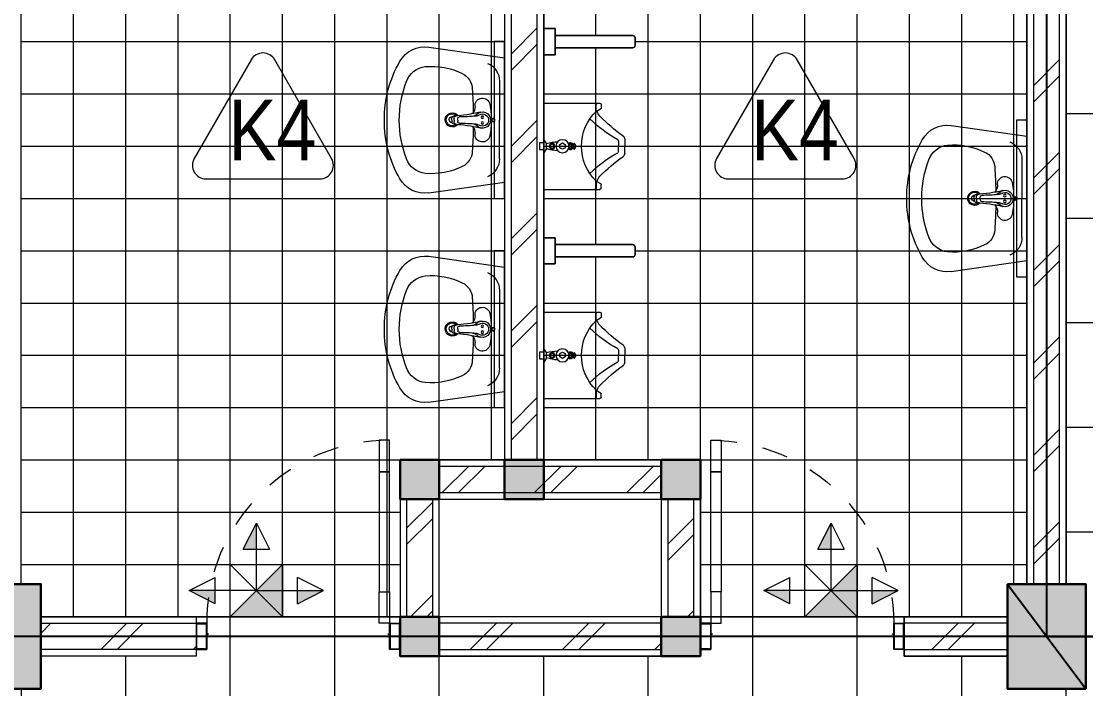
# Model space of a CAD drawing. Header units: millimetres. Extents: x -11 to 1625, y -267 to 180.
# Drawn here: x 1014.549 to 1018.624, y 106.114 to 108.666 of the extents above; entities that cross this region are included whole.
import ezdxf

# ---------------------------------------------------------------- set-up
doc = ezdxf.new("R2010")
doc.units = ezdxf.units.MM
doc.linetypes.add('HIDDEN', pattern=[0.375, 0.25, -0.125])
for name, color, linetype, lineweight in [('ars', 11, 'Continuous', 5), ('dinding', 5, 'Continuous', 15), ('keramik', 73, 'Continuous', 5), ('KOLOM', 1, 'Continuous', 30), ('kus', 63, 'Continuous', 15), ('lan', 7, 'Continuous', 15), ('SANITAIR', 4, 'Continuous', 5), ('sol kol', 8, 'Continuous', 0), ('START POINT', 8, 'Continuous', 9), ('TEXT KETERANGAN', 7, 'Continuous', 9)]:
    doc.layers.add(name, color=color, linetype=linetype, lineweight=lineweight)
doc.styles.add('ISO', font='arial.ttf', dxfattribs={"width": 0.85})
pattern_1 = [(45, (2, 2.75), (-0.1767767, 0.1767767), []), (45, (2.0625, 2.75), (-0.1767767, 0.1767767), [])]

# ---------------------------------------------------------------- blocks, each defined once
blk = doc.blocks.new('KP')
at = {"layer": 'KOLOM'}
blk.add_lwpolyline([(0.075, -0.075), (-0.075, -0.075), (-0.075, 0.075), (0.075, 0.075), (0.075, -0.075)], dxfattribs=at)
blk = doc.blocks.new('washtafel L237 a')
for p, q in [((-0.2789, -0.2895), (-0.2378, 0)), ((-0.2378, 0), (0, 0)), ((0.2378, 0), (0, 0)), ((0.2789, -0.2895), (0.2378, 0)), ((-0.1485, -0.0191), (0, -0.0191)), ((0.1485, -0.0191), (0, -0.0191)), ((0, -0.1934), (-0.0071, -0.1934)), ((0, -0.2017), (-0.0067, -0.2017)), ((0, -0.1788), (-0.0059, -0.1788)), ((0, -0.1788), (0.0059, -0.1788)), ((0, -0.1934), (0.0071, -0.1934)), ((0, -0.2017), (0.0067, -0.2017))]:
    blk.add_line(p, q)
for centre, radius in [((0, -0.0432), 0.00695), ((0, -0.0432), 0.00529), ((-0.0111, -0.0848), 0.00488), ((0.0111, -0.0848), 0.00488)]:
    blk.add_circle(centre, radius)
for centre, radius, start, end in [((-0.1484, -0.0933), 0.0742, 90.0661, 157.5039), ((0.1484, -0.0933), 0.0742, 22.4961, 89.9339), ((-0.0554, -0.0846), 0.0285, 98.132, 275.8135), ((-0.0017, -0.3364), 0.2858, 89.6669, 101.6651), ((-0.0002, -0.0844), 0.0312, 89.6915, 225.3566), ((-0.0002, -0.0842), 0.0231, 89.5833, 212.8124), ((0.0017, -0.3364), 0.2858, 78.3349, 90.3331), ((0.0002, -0.0844), 0.0312, 314.6434, 90.3085), ((0.0002, -0.0842), 0.0231, 327.1876, 90.4167), ((0.0554, -0.0846), 0.0285, 264.1865, 81.868), ((0.0121, -2.1032), 1.9842, 91.1939, 93.8059), ((-0.0493, -0.1465), 0.0337, 40.1188, 95.4553), ((-0.528, -0.216), 0.5128, 2.5647, 13.8912), ((-0.0403, -0.1261), 0.0267, 4.6349, 46.9394), ((-0.0448, -0.113), 0.03, 5.694, 32.8124), ((-0.6232, -0.1707), 0.6112, 359.8012, 5.694), ((0.6232, -0.1707), 0.6112, 174.306, 180.1988), ((0.0403, -0.1261), 0.0267, 133.0606, 175.3651), ((0.0448, -0.113), 0.03, 147.1876, 174.306), ((0.528, -0.216), 0.5128, 166.1088, 177.4353), ((0.0493, -0.1465), 0.0337, 84.5447, 139.8812), ((-0.0121, -2.1032), 1.9842, 86.1941, 88.8061), ((0.0679, -0.2815), 0.2732, 154.0541, 184.6243), ((-0.1166, -0.1911), 0.0678, 92.544, 154.459), ((0.1166, -0.1911), 0.0678, 25.541, 87.456), ((-0.0679, -0.2815), 0.2732, 355.3757, 25.9459), ((0.0008, -0.1999), 0.0272, 129.5111, 54.4666), ((0.0009, -0.2), 0.0234, 136.8784, 48.8129), ((-0.0071, -0.1844), 0.009, 183.4751, 270), ((-0.0067, -0.1927), 0.009, 182.5647, 270), ((-0.0059, -0.1728), 0.006, 179.8012, 270), ((0.001, -0.1997), 0.0119, 184.4951, 2.4242), ((0.0059, -0.1728), 0.006, 270, 0.1988), ((0.0067, -0.1927), 0.009, 270, 357.4353), ((0.0071, -0.1844), 0.009, 270, 356.5249), ((-0.17, -0.3052), 0.11, 171.786, 240.1395), ((-0.119, -0.2944), 0.0858, 186.0548, 250.1625), ((0.119, -0.2944), 0.0858, 289.8375, 353.9452), ((0.17, -0.3052), 0.11, 299.8605, 8.214), ((-0.0032, -0.0174), 0.4426, 239.9631, 270.4171), ((-0.001, 0.0027), 0.4056, 248.7209, 270.1375), ((0.001, 0.0027), 0.4056, 269.8625, 291.2791), ((0.0032, -0.0174), 0.4426, 269.5829, 300.0369)]:
    blk.add_arc(centre, radius, start, end)
blk = doc.blocks.new('P 70')
at = {"linetype": 'HIDDEN', "ltscale": 0.3}
blk.add_lwpolyline([(-0.74, 0.1, -0.414214), (-0.04, 0.8, -1.303225)], format="xyb", dxfattribs=at)
for points in [[(-0.04, 0.8), (-0.08, 0.8), (-0.08, 0.68), (-0.04, 0.68)], [(-0.04, 0.68), (-0.08, 0.68), (-0.08, 0.22), (-0.04, 0.22)], [(-0.04, 0.1), (-0.08, 0.1), (-0.08, 0.22), (-0.04, 0.22)], [(-0.7351, 0.06), (-0.74, 0.06), (-0.74, 0.0615), (-0.74, 0.1), (-0.78, 0.1), (-0.78, 0), (-0.74, 0), (-0.74, 0.0565), (-0.7351, 0.0583)], [(-0.742, 0.002), (-0.778, 0.002), (-0.778, 0.098), (-0.742, 0.098)], [(-0.0449, 0.06), (-0.04, 0.06), (-0.04, 0.0615), (-0.04, 0.1), (0, 0.1), (0, 0), (-0.04, 0), (-0.04, 0.0565), (-0.0449, 0.0583)], [(-0.038, 0.002), (-0.002, 0.002), (-0.002, 0.098), (-0.038, 0.098)]]:
    blk.add_lwpolyline(points, close=True)
blk = doc.blocks.new('URINOIR ATAS')
for p, q in [((-0.027, 0.31), (0, 0.31)), ((-0.0198, 0.2864), (0, 0.2864)), ((0.027, 0.31), (0, 0.31)), ((0.0198, 0.2864), (0, 0.2864)), ((-0.165, 0), (-0.165, 0.2151)), ((-0.16, 0.2201), (-0.1473, 0.2201)), ((-0.1332, 0.2011), (-0.143, 0.2176)), ((0.1332, 0.2011), (0.143, 0.2176)), ((0.16, 0.2201), (0.1473, 0.2201)), ((0.165, 0), (0.165, 0.2151)), ((-0.1332, 0.2011), (-0.16, 0.2011)), ((0.1332, 0.2011), (0.16, 0.2011)), ((-0.0122, 0.1168), (0.0115, 0.1168)), ((-0.0113, 0.0974), (0.011, 0.0974)), ((-0.0112, 0.1072), (0.0111, 0.1072)), ((-0.0087, 0.112), (-0.0087, 0.1072)), ((-0.0075, 0.1132), (0.0078, 0.1132)), ((-0.0028, 0.1168), (-0.0028, 0.1132)), ((0.0026, 0.1168), (0.0026, 0.1132)), ((0.009, 0.112), (0.009, 0.1072)), ((-0.165, 0), (0, 0)), ((-0.009, 0.0103), (-0.0257, 0)), ((-0.0127, -0.0167), (-0.0127, 0)), ((-0.009, 0.0103), (0.0108, 0.0103)), ((0.165, 0), (0, 0)), ((0.0108, 0.0103), (0.0265, 0)), ((0.0127, 0), (0.0127, -0.0167)), ((0.0127, -0.0167), (-0.0127, -0.0167))]:
    blk.add_line(p, q)
for points in [[(-0.0111, 0.1072, 0.164804), (-0.0121, 0.1069, 0.105758), (-0.013, 0.1058, 0.068984), (-0.0136, 0.1043, 0.055178), (-0.0139, 0.1024, 0.055178), (-0.0137, 0.1004, 0.068984), (-0.0131, 0.0989, 0.105758), (-0.0122, 0.0977, 0.164804), (-0.0113, 0.0974, 0.164804), (-0.0103, 0.0977, 0.105758), (-0.0093, 0.0988, 0.068984), (-0.0088, 0.1003, 0.055178), (-0.0085, 0.1023, 0.055178), (-0.0087, 0.1043, 0.068984), (-0.0093, 0.1058, 0.105758), (-0.0102, 0.1069, 0.164804)], [(0, 0.0974, 0.070821), (0.0028, 0.0978, 0.082428), (0.005, 0.0988, 0.106823), (0.0065, 0.1005, 0.13413), (0.007, 0.1023, 0.13413), (0.0065, 0.1041, 0.106823), (0.005, 0.1058, 0.082428), (0.0028, 0.1069, 0.070821), (0, 0.1072, 0.070821), (-0.0028, 0.1069, 0.082428), (-0.005, 0.1058, 0.106823), (-0.0065, 0.1041, 0.13413), (-0.007, 0.1023, 0.13413), (-0.0065, 0.1005, 0.106823), (-0.005, 0.0988, 0.082428), (-0.0028, 0.0978, 0.070821)], [(0.0111, 0.1072, 0.164804), (0.0102, 0.1069, 0.105758), (0.0092, 0.1058, 0.068984), (0.0086, 0.1043, 0.055178), (0.0084, 0.1024, 0.055178), (0.0086, 0.1004, 0.068984), (0.0091, 0.0989, 0.105758), (0.0101, 0.0977, 0.164804), (0.011, 0.0974, 0.164804), (0.0119, 0.0977, 0.105758), (0.0129, 0.0988, 0.068984), (0.0135, 0.1003, 0.055178), (0.0137, 0.1023, 0.055178), (0.0135, 0.1043, 0.068984), (0.013, 0.1058, 0.105758), (0.012, 0.1069, 0.164804)]]:
    blk.add_lwpolyline(points, format="xyb", close=True)
blk.add_lwpolyline([(0.0065, 0.0614), (0.0126, 0.0719), (0.0065, 0.0824), (-0.0056, 0.0824), (-0.0117, 0.0719), (-0.0056, 0.0614)], close=True)
for centre, radius in [((0, 0.072), 0.025), ((0.0002, 0.032), 0.0106), ((0, 0.0319), 0.00723)]:
    blk.add_circle(centre, radius)
for centre, radius, start, end in [((-0.6138, 0.7181), 0.7085, 314.7654, 324.2179), ((-0.027, 0.2952), 0.0148, 90, 144.2179), ((-0.0198, 0.2805), 0.00593, 90, 150.7336), ((0.0198, 0.2805), 0.00593, 29.2664, 90), ((0.027, 0.2952), 0.0148, 35.7821, 90), ((0.6138, 0.7181), 0.7085, 215.7821, 225.2346), ((-0.4765, 0.5364), 0.5177, 315.9836, 330.7336), ((0.4765, 0.5364), 0.5177, 209.2664, 224.0164), ((-0.16, 0.2151), 0.005, 90, 180), ((-0.1473, 0.2151), 0.005, 30.5859, 90), ((-0.1513, 0.2563), 0.055, 287.3602, 311.4179), ((0.1513, 0.2563), 0.055, 228.5821, 252.6398), ((0.1473, 0.2151), 0.005, 90, 149.4141), ((0.16, 0.2151), 0.005, 0, 90), ((-0.16, 0.1961), 0.005, 90, 180), ((0.0012, 0.3316), 0.1873, 224.1477, 269.6422), ((-0.0012, 0.3316), 0.1873, 270.3578, 315.8523), ((0.16, 0.1961), 0.005, 0, 90), ((-0.0004, 0.1057), 0.0162, 43.0169, 136.9831), ((-0.0075, 0.112), 0.00119, 90, 180), ((0.0078, 0.112), 0.00119, 0, 90), ((0.1202, 0.0571), 0.1375, 181.3482, 199.9236), ((-0.1902, 0.0624), 0.2077, 345.4703, 357.6692)]:
    blk.add_arc(centre, radius, start, end)
blk = doc.blocks.new('K1')
at = {"layer": 'KOLOM'}
blk.add_lwpolyline([(0.2, 0.15), (-0.2, 0.15), (-0.2, -0.15), (0.2, -0.15), (0.2, 0.15)], dxfattribs=at)
blk = doc.blocks.new('D4')
at = {"layer": 'ars'}
h = blk.add_hatch(dxfattribs=at)
h.set_pattern_fill('TEMBOK', color=256, scale=0.25)
h.set_pattern_definition(pattern_1)
h.paths.add_polyline_path([(3.95, 13.875), (3.95, 10.125), (4.05, 10.125), (4.05, 13.875)])
h = blk.add_hatch(dxfattribs=at)
h.set_pattern_fill('TEMBOK', color=256, scale=0.25)
h.set_pattern_definition(pattern_1)
h.paths.add_polyline_path([(6.05, 9.65), (6.05, 13.75), (5.95, 13.75), (5.95, 9.65)])
h = blk.add_hatch(dxfattribs=at)
h.set_pattern_fill('TEMBOK', color=256, scale=0.25)
h.set_pattern_definition(pattern_1)
h.paths.add_polyline_path([(4.525, 10.1), (3.675, 10.1), (3.675, 10), (4.525, 10)])
h = blk.add_hatch(dxfattribs=at)
h.set_pattern_fill('TEMBOK', color=256, scale=0.25)
h.set_pattern_definition(pattern_1)
h.paths.add_polyline_path([(3.55, 9.975), (3.55, 9.525), (3.65, 9.525), (3.65, 9.975)])
h = blk.add_hatch(dxfattribs=at)
h.set_pattern_fill('TEMBOK', color=256, scale=0.25)
h.set_pattern_definition(pattern_1)
h.paths.add_polyline_path([(4.55, 9.975), (4.55, 9.525), (4.65, 9.525), (4.65, 9.975)])
h = blk.add_hatch(dxfattribs=at)
h.set_pattern_fill('TEMBOK', color=256, scale=0.25)
h.set_pattern_definition(pattern_1)
h.paths.add_polyline_path([(2.15, 9.5), (2.745, 9.5), (2.745, 9.4), (2.15, 9.4)])
h = blk.add_hatch(dxfattribs=at)
h.set_pattern_fill('TEMBOK', color=256, scale=0.25)
h.set_pattern_definition(pattern_1)
h.paths.add_polyline_path([(4.525, 9.5), (3.675, 9.5), (3.675, 9.4), (4.525, 9.4)])
h = blk.add_hatch(dxfattribs=at)
h.set_pattern_fill('TEMBOK', color=256, scale=0.25)
h.set_pattern_definition(pattern_1)
h.paths.add_polyline_path([(5.85, 9.5), (5.455, 9.5), (5.455, 9.4), (5.85, 9.4)])
at = {"layer": 'sol kol'}
for points in [[(3.525, 10.125), (3.675, 10.125), (3.675, 9.975), (3.525, 9.975)], [(3.925, 10.125), (4.075, 10.125), (4.075, 9.975), (3.925, 9.975)], [(4.525, 10.125), (4.675, 10.125), (4.675, 9.975), (4.525, 9.975)], [(1.85, 9.65), (1.85, 9.25), (2.15, 9.25), (2.15, 9.65)], [(5.85, 9.65), (5.85, 9.25), (6.15, 9.25), (6.15, 9.65)], [(3.525, 9.525), (3.675, 9.525), (3.675, 9.375), (3.525, 9.375)], [(4.525, 9.525), (4.675, 9.525), (4.675, 9.375), (4.525, 9.375)]]:
    blk.add_hatch(color=256, dxfattribs=at).paths.add_polyline_path(points)
at = {"layer": 'ars'}
for points in [[(3.95, 13.875), (3.95, 10.125), (4.05, 10.125), (4.05, 13.875)], [(6.05, 9.65), (6.05, 13.75), (5.95, 13.75), (5.95, 9.65)], [(4.1184, 11.675), (4.1184, 11.775), (4.075, 11.775), (4.075, 11.675)], [(4.1184, 10.875), (4.1184, 10.975), (4.075, 10.975), (4.075, 10.875)], [(4.525, 10.1), (3.675, 10.1), (3.675, 10), (4.525, 10)], [(3.55, 9.975), (3.55, 9.525), (3.65, 9.525), (3.65, 9.975)], [(4.55, 9.975), (4.55, 9.525), (4.65, 9.525), (4.65, 9.975)], [(2.15, 9.5), (2.745, 9.5), (2.745, 9.4), (2.15, 9.4)], [(4.525, 9.5), (3.675, 9.5), (3.675, 9.4), (4.525, 9.4)], [(5.85, 9.5), (5.455, 9.5), (5.455, 9.4), (5.85, 9.4)]]:
    blk.add_lwpolyline(points, close=True, dxfattribs=at)
at = {"layer": 'Defpoints'}
for points in [[(2, 9.45), (2, 13.95), (-2, 13.95), (-2, 7.45), (9, 7.45), (9, 9.45), (2, 9.45)], [(5.85, 9.65), (6.15, 9.25)]]:
    blk.add_lwpolyline(points, dxfattribs=at)
for points in [[(2, 13.95), (6, 13.95), (6, 9.45), (2, 9.45)], [(6, 9.45), (9, 9.45), (9, 13.95), (6, 13.95)]]:
    blk.add_lwpolyline(points, close=True, dxfattribs=at)
at = {"layer": 'dinding'}
for points in [[(3.925, 13.875), (3.925, 10.125), (4.075, 10.125), (4.075, 13.875)], [(6.075, 9.65), (6.075, 13.75), (5.925, 13.75), (5.925, 9.65)], [(1.925, 12.275), (1.925, 9.65), (2.075, 9.65), (2.075, 12.275)], [(4.525, 10.125), (3.675, 10.125), (3.675, 9.975), (4.525, 9.975)], [(3.525, 9.975), (3.525, 9.525), (3.675, 9.525), (3.675, 9.975)], [(4.525, 9.975), (4.525, 9.525), (4.675, 9.525), (4.675, 9.975)], [(2.15, 9.525), (2.745, 9.525), (2.745, 9.375), (2.15, 9.375)], [(4.525, 9.525), (3.675, 9.525), (3.675, 9.375), (4.525, 9.375)], [(5.85, 9.525), (5.455, 9.525), (5.455, 9.375), (5.85, 9.375)]]:
    blk.add_lwpolyline(points, close=True, dxfattribs=at)
at = {"layer": 'lan'}
for p, q in [((2.745, 9.525), (3.525, 9.525)), ((4.675, 9.525), (5.455, 9.525))]:
    blk.add_line(p, q, dxfattribs=at)
at = {"layer": 'SANITAIR'}
for points in [[(4.425, 11.7395, 0.387977), (4.4156, 11.7484), (4.1184, 11.7484), (4.1184, 11.7016), (4.4156, 11.7016, 0.387977), (4.425, 11.7105, 0.036942)], [(4.425, 10.9395, 0.387977), (4.4156, 10.9484), (4.1184, 10.9484), (4.1184, 10.9016), (4.4156, 10.9016, 0.387977), (4.425, 10.9105, 0.036942)]]:
    blk.add_lwpolyline(points, format="xyb", close=True, dxfattribs=at)
for points in [[(3.925, 11.725), (3.885, 11.725), (3.885, 11.125), (3.925, 11.125)], [(5.925, 11.425), (5.885, 11.425), (5.885, 10.825), (5.925, 10.825)], [(3.925, 10.925), (3.885, 10.925), (3.885, 10.325), (3.925, 10.325)]]:
    blk.add_lwpolyline(points, close=True, dxfattribs=at)
at = {"layer": 'KOLOM'}
for name, p, rotation in [('KP', (3.6, 10.05), 180), ('KP', (4, 10.05), 180), ('KP', (4.6, 10.05), 180), ('K1', (2, 9.45), 90), ('K1', (6, 9.45), 90), ('KP', (3.6, 9.45), 180), ('KP', (4.6, 9.45), 180)]:
    blk.add_blockref(name, p, dxfattribs=dict(at, rotation=rotation))
at = {"layer": 'kus'}
blk.add_blockref('P 70', (3.525, 9.4), dxfattribs=at)
at = {"layer": 'kus', "xscale": -1}
blk.add_blockref('P 70', (4.675, 9.4), dxfattribs=at)
at = {"layer": 'SANITAIR', "xscale": -1, "rotation": 270}
for name, p in [('washtafel L237 a', (3.925, 11.425)), ('URINOIR ATAS', (4.075, 11.325)), ('washtafel L237 a', (5.925, 11.125)), ('washtafel L237 a', (3.925, 10.625)), ('URINOIR ATAS', (4.075, 10.525))]:
    blk.add_blockref(name, p, dxfattribs=at)
blk = doc.blocks.new('GO')
at = {"layer": 'START POINT'}
for points in [[(287.5929, 123.5001), (287.6929, 123.5001), (287.6929, 123.7001)], [(287.3777, 123.0838), (287.3777, 123.1838), (287.1777, 123.1838)], [(288.208, 123.1838), (288.008, 123.1838), (288.008, 123.0838)]]:
    blk.add_hatch(color=256, dxfattribs=at).paths.add_polyline_path(points)
h = blk.add_hatch(color=256, dxfattribs=at)
h.paths.add_polyline_path([(287.8929, 122.9838), (287.6929, 123.1838), (287.4929, 122.9838)])
h.paths.add_polyline_path([(287.8929, 123.3838), (287.6929, 123.1838), (287.8929, 122.9838)])
for p, q in [((287.5929, 123.5001), (287.6929, 123.7001)), ((287.6929, 123.1838), (287.6929, 123.7001)), ((287.6929, 123.7001), (287.7929, 123.5001)), ((287.5929, 123.5001), (287.7929, 123.5001)), ((287.8929, 122.9838), (287.4929, 123.3838)), ((287.4929, 122.9838), (287.8929, 123.3838)), ((287.1777, 123.1838), (287.3777, 123.2838)), ((287.3777, 123.0838), (287.3777, 123.2838)), ((288.008, 123.0838), (288.008, 123.2838)), ((288.208, 123.1838), (288.008, 123.2838)), ((287.6929, 123.1838), (287.1777, 123.1838)), ((287.3777, 123.0838), (287.1777, 123.1838)), ((287.6929, 123.1838), (288.208, 123.1838)), ((288.008, 123.0838), (288.208, 123.1838))]:
    blk.add_line(p, q, dxfattribs=at)
blk.add_lwpolyline([(287.8929, 122.9838), (287.4929, 122.9838), (287.4929, 123.3838), (287.8929, 123.3838)], close=True, dxfattribs=at)
blk = doc.blocks.new('KR4')
at = {"layer": 'TEXT KETERANGAN', "color": 2}
blk.add_lwpolyline([(-0.0866, 0.8732), (-0.5041, 0.15, 0.57735), (-0.4175, 0), (0.4175, 0, 0.57735), (0.5041, 0.15), (0.0866, 0.8732, 0.57735)], format="xyb", close=True, dxfattribs=at)
at = {"layer": 'TEXT KETERANGAN', "color": 6, "style": 'ISO', "width": 0.85}
blk.add_text('K4', height=0.44396, dxfattribs=at).set_placement((-0.2521, 0.1368))

msp = doc.modelspace()

# ---------------------------------------------------------------- hatches: boundary and pattern name
at = {"layer": 'keramik'}
h = msp.add_hatch(dxfattribs=at)
h.set_pattern_fill('_USER', color=256, scale=0.4, style=0, double=1, pattern_type=0)
h.set_pattern_definition([(0, (1010.94856, 105.1137), (0, 0.4), []), (90, (1010.94856, 105.1137), (-0.4, 2e-17), [])])
h.paths.add_polyline_path([(1010.6235618, 106.1136919), (1010.5485618, 106.1136919), (1010.5485618, 104.5136919), (1010.6235618, 104.5136919), (1010.6235618, 104.3636919), (1010.6635618, 104.3636919), (1010.6635618, 104.307198), (1010.6684501, 104.3054392), (1010.6684501, 104.3036919), (1010.6635618, 104.3036919), (1010.6635618, 104.2636919), (1010.6235618, 104.2636919), (1010.6235618, 104.1136919), (1010.5485618, 104.1136919), (1010.5485618, 100.0136919), (1010.6235618, 100.0136919), (1010.6235618, 99.8886919), (1014.3235618, 99.8886919), (1014.3235618, 100.0136919), (1014.6235618, 100.0136919), (1014.6235618, 99.8886919), (1016.4235618, 99.8886919), (1016.4235618, 103.8636919), (1014.9235618, 103.8636919), (1014.9235618, 104.2636919), (1014.6235618, 104.2636919), (1014.6235618, 104.1136919), (1014.3235618, 104.1136919), (1014.3235618, 104.2636919), (1011.3635618, 104.2636919), (1011.3635618, 104.3036919), (1011.3586735, 104.3036919), (1011.3586735, 104.3054392), (1011.3635618, 104.307198), (1011.3635618, 104.3636919), (1014.3235618, 104.3636919), (1014.3235618, 104.5136919), (1014.6235618, 104.5136919), (1014.6235618, 104.3636919), (1018.3235618, 104.3636919), (1018.3235618, 104.5136919), (1018.6235618, 104.5136919), (1018.6235618, 104.3636919), (1018.6635618, 104.3636919), (1018.6635618, 104.307198), (1018.6684501, 104.3054392), (1018.6684501, 104.3036919), (1018.6635618, 104.3036919), (1018.6635618, 104.2636919), (1018.6235618, 104.2636919), (1018.6235618, 104.1136919), (1018.3235618, 104.1136919), (1018.3235618, 104.2636919), (1016.5235618, 104.2636919), (1016.5235618, 99.8886919), (1018.3235618, 99.8886919), (1018.3235618, 100.0136919), (1018.6235618, 100.0136919), (1018.6235618, 99.8886919), (1021.3235618, 99.8886919), (1021.3235618, 100.0136919), (1021.4235618, 100.0136919), (1021.4235618, 104.1136919), (1021.3235618, 104.1136919), (1021.3235618, 104.2636919), (1019.3635618, 104.2636919), (1019.3635618, 104.3036919), (1019.3586735, 104.3036919), (1019.3586735, 104.3054392), (1019.3635618, 104.307198), (1019.3635618, 104.3636919), (1021.3235618, 104.3636919), (1021.3235618, 104.5136919), (1021.4235618, 104.5136919), (1021.4235618, 105.3736919), (1021.4800558, 105.3736919), (1021.4818146, 105.3785802), (1021.4835618, 105.3785802), (1021.4835618, 105.3736919), (1021.5235618, 105.3736919), (1021.5235618, 104.5136919), (1021.6235618, 104.5136919), (1021.6235618, 104.1136919), (1021.5235618, 104.1136919), (1021.5235618, 100.0136918), (1021.6235618, 100.0136918), (1021.6235618, 99.8886919), (1024.3235618, 99.8886919), (1024.3235618, 100.0136919), (1024.3985618, 100.0136919), (1024.3985618, 104.1136919), (1024.3235618, 104.1136919), (1024.3235618, 104.5136919), (1024.3985618, 104.5136919), (1024.3985618, 106.1136919), (1024.3235618, 106.1136919), (1024.3235618, 106.5136919), (1024.3985618, 106.5136919), (1024.3985618, 110.6136919), (1024.3235618, 110.6136919), (1024.3235618, 110.7386919), (1021.6235618, 110.7386919), (1021.6235618, 110.6136919), (1021.5235618, 110.6136919), (1021.5235618, 106.5136918), (1021.6235618, 106.5136918), (1021.6235618, 106.1136919), (1021.5235618, 106.1136919), (1021.5235618, 106.0736919), (1021.4835618, 106.0736919), (1021.4835618, 106.0688036), (1021.4818146, 106.0688036), (1021.4800558, 106.0736919), (1021.4235618, 106.0736919), (1021.4235618, 106.1136919), (1021.3235618, 106.1136919), (1021.3235618, 106.2636919), (1019.3635618, 106.2636919), (1019.3635618, 106.3201859), (1019.3586735, 106.3219447), (1019.3586735, 106.3236919), (1019.3635618, 106.3236919), (1019.3635618, 106.3636919), (1021.3235618, 106.3636919), (1021.3235618, 106.5136919), (1021.4235618, 106.5136919), (1021.4235618, 108.6636919), (1019.4035618, 108.6636919), (1019.4035618, 108.7636919), (1021.4235618, 108.7636919), (1021.4235618, 110.6136919), (1021.3235618, 110.6136919), (1021.3235618, 110.7386919), (1018.6235618, 110.7386919), (1018.6235618, 110.6136919), (1018.5485618, 110.6136919), (1018.5485618, 106.5136919), (1018.6235618, 106.5136919), (1018.6235618, 106.3636919), (1018.6635618, 106.3636919), (1018.6635618, 106.3236919), (1018.6684501, 106.3236919), (1018.6684501, 106.3219447), (1018.6635618, 106.3201859), (1018.6635618, 106.2636919), (1018.6235618, 106.2636919), (1018.6235618, 106.1136919), (1018.3235618, 106.1136919), (1018.3235618, 106.2386919), (1017.9285618, 106.2386919), (1017.9285618, 106.2636919), (1017.8885618, 106.2636919), (1017.8885618, 106.3201859), (1017.8836735, 106.3219447), (1017.8836735, 106.3236919), (1017.8885618, 106.3236919), (1017.8885618, 106.3636919), (1017.9285618, 106.3636919), (1017.9285618, 106.3886919), (1017.1485618, 106.3886919), (1017.1485618, 106.3636919), (1017.1885618, 106.3636919), (1017.1885618, 106.3236919), (1017.1934501, 106.3236919), (1017.1934501, 106.3219447), (1017.1885618, 106.3201859), (1017.1885618, 106.2636919), (1017.1485618, 106.2636919), (1017.1485618, 106.2386919), (1015.9985618, 106.2386919), (1015.9985618, 106.2636919), (1015.9585618, 106.2636919), (1015.9585618, 106.3201859), (1015.9536735, 106.3219447), (1015.9536735, 106.3236919), (1015.9585618, 106.3236919), (1015.9585618, 106.3636919), (1015.9985618, 106.3636919), (1015.9985618, 106.3886919), (1015.2185618, 106.3886919), (1015.2185618, 106.3636919), (1015.2585618, 106.3636919), (1015.2585618, 106.3236919), (1015.2634501, 106.3236919), (1015.2634501, 106.3219447), (1015.2585618, 106.3201859), (1015.2585618, 106.2636919), (1015.2185618, 106.2636919), (1015.2185618, 106.2386919), (1014.6235618, 106.2386919), (1014.6235618, 106.1136919), (1014.3235618, 106.1136919), (1014.3235618, 106.5136919), (1012.6485618, 106.5136919), (1012.6485618, 106.2886919), (1012.5485618, 106.2886919), (1012.5485618, 106.2386919), (1011.3035618, 106.2386919), (1011.3035618, 106.2636919), (1011.2635618, 106.2636919), (1011.2635618, 106.3201859), (1011.2586735, 106.3219447), (1011.2586735, 106.3236919), (1011.2635618, 106.3236919), (1011.2635618, 106.3636919), (1011.3035618, 106.3636919), (1011.3035618, 106.3886919), (1012.3985618, 106.3886919), (1012.3985618, 107.9386919), (1010.5485618, 107.9386919), (1010.5485618, 106.5136919), (1010.6235618, 106.5136919), (1010.6235618, 106.3636919), (1010.6635618, 106.3636919), (1010.6635618, 106.3236919), (1010.6684501, 106.3236919), (1010.6684501, 106.3219447), (1010.6635618, 106.3201859), (1010.6635618, 106.2636919), (1010.6235618, 106.2636919)])
h = msp.add_hatch(dxfattribs=at)
h.set_pattern_fill('_USER', color=4, scale=0.2, style=0, double=1, pattern_type=0)
h.set_pattern_definition([(0, (1015.34856, 106.3887), (0, 0.2), []), (90, (1015.34856, 106.3887), (-0.2, 1e-17), [])])
h.paths.add_polyline_path([(1014.6235618, 106.3886919), (1014.6235618, 106.5136919), (1014.5485618, 106.5136919), (1014.5485618, 109.1386919), (1014.7185618, 109.1386919), (1014.7185618, 109.1636919), (1014.7585618, 109.1636919), (1014.7585618, 109.2201859), (1014.7634501, 109.2219447), (1014.7634501, 109.2236919), (1014.7585618, 109.2236919), (1014.7585618, 109.2636919), (1014.7185618, 109.2636919), (1014.7185618, 109.2886919), (1015.3985618, 109.2886919), (1015.3985618, 109.2636919), (1015.3585618, 109.2636919), (1015.3585618, 109.2236919), (1015.3536735, 109.2236919), (1015.3536735, 109.2219447), (1015.3585618, 109.2201859), (1015.3585618, 109.1636919), (1015.3985618, 109.1636919), (1015.3985618, 109.1386919), (1015.5485618, 109.1386919), (1015.5485618, 109.1636919), (1015.5885618, 109.1636919), (1015.5885618, 109.2201859), (1015.5934501, 109.2219447), (1015.5934501, 109.2236919), (1015.5885618, 109.2236919), (1015.5885618, 109.2636919), (1015.5485618, 109.2636919), (1015.5485618, 109.2886919), (1016.2285618, 109.2886919), (1016.2285618, 109.2636919), (1016.1885618, 109.2636919), (1016.1885618, 109.2236919), (1016.1836735, 109.2236919), (1016.1836735, 109.2219447), (1016.1885618, 109.2201859), (1016.1885618, 109.1636919), (1016.2285618, 109.1636919), (1016.2285618, 109.1386919), (1016.3985618, 109.1386919), (1016.3985618, 106.9886919), (1015.9985618, 106.9886919), (1015.9985618, 106.3886919)])
h = msp.add_hatch(dxfattribs=at)
h.set_pattern_fill('_USER', color=4, scale=0.2, style=0, double=1, pattern_type=0)
h.set_pattern_definition([(0, (1017.34856, 106.3887), (0, 0.2), []), (90, (1017.34856, 106.3887), (-0.2, 1e-17), [])])
edge = h.paths.add_edge_path()
edge.add_line((1017.1485618, 106.9886919), (1017.1485618, 106.3886919))
edge.add_line((1017.1485618, 106.3886919), (1018.3235618, 106.3886919))
edge.add_line((1018.3235618, 106.3886919), (1018.3235618, 106.5136919))
edge.add_line((1018.3235618, 106.5136919), (1018.3985618, 106.5136919))
edge.add_line((1018.3985618, 106.5136919), (1018.3985618, 109.1386919))
edge.add_line((1018.3985618, 109.1386919), (1018.2285618, 109.1386919))
edge.add_line((1018.2285618, 109.1386919), (1018.2285618, 109.1636919))
edge.add_line((1018.2285618, 109.1636919), (1018.1885618, 109.1636919))
edge.add_line((1018.1885618, 109.1636919), (1018.1885618, 109.2201859))
edge.add_line((1018.1885618, 109.2201859), (1018.1836735, 109.2219447))
edge.add_line((1018.1836735, 109.2219447), (1018.1836735, 109.2236919))
edge.add_line((1018.1836735, 109.2236919), (1018.1885618, 109.2236919))
edge.add_line((1018.1885618, 109.2236919), (1018.1885618, 109.2636919))
edge.add_line((1018.1885618, 109.2636919), (1018.2285618, 109.2636919))
edge.add_line((1018.2285618, 109.2636919), (1018.2285618, 109.2886919))
edge.add_line((1018.2285618, 109.2886919), (1017.5485618, 109.2886919))
edge.add_line((1017.5485618, 109.2886919), (1017.5485618, 109.2636919))
edge.add_line((1017.5485618, 109.2636919), (1017.5885618, 109.2636919))
edge.add_line((1017.5885618, 109.2636919), (1017.5885618, 109.2236919))
edge.add_line((1017.5885618, 109.2236919), (1017.5934501, 109.2236919))
edge.add_line((1017.5934501, 109.2236919), (1017.5934501, 109.2219447))
edge.add_line((1017.5934501, 109.2219447), (1017.5885618, 109.2201859))
edge.add_line((1017.5885618, 109.2201859), (1017.5885618, 109.1636919))
edge.add_line((1017.5885618, 109.1636919), (1017.5485618, 109.1636919))
edge.add_line((1017.5485618, 109.1636919), (1017.5485618, 109.1386919))
edge.add_line((1017.5485618, 109.1386919), (1017.3985618, 109.1386919))
edge.add_line((1017.3985618, 109.1386919), (1017.3985618, 109.1636919))
edge.add_line((1017.3985618, 109.1636919), (1017.3585618, 109.1636919))
edge.add_line((1017.3585618, 109.1636919), (1017.3585618, 109.2201859))
edge.add_line((1017.3585618, 109.2201859), (1017.3536735, 109.2219447))
edge.add_line((1017.3536735, 109.2219447), (1017.3536735, 109.2236919))
edge.add_line((1017.3536735, 109.2236919), (1017.3585618, 109.2236919))
edge.add_line((1017.3585618, 109.2236919), (1017.3585618, 109.2636919))
edge.add_line((1017.3585618, 109.2636919), (1017.3985618, 109.2636919))
edge.add_line((1017.3985618, 109.2636919), (1017.3985618, 109.2886919))
edge.add_line((1017.3985618, 109.2886919), (1016.7185618, 109.2886919))
edge.add_line((1016.7185618, 109.2886919), (1016.7185618, 109.2636919))
edge.add_line((1016.7185618, 109.2636919), (1016.7585618, 109.2636919))
edge.add_line((1016.7585618, 109.2636919), (1016.7585618, 109.2236919))
edge.add_line((1016.7585618, 109.2236919), (1016.7634501, 109.2236919))
edge.add_line((1016.7634501, 109.2236919), (1016.7634501, 109.2219447))
edge.add_line((1016.7634501, 109.2219447), (1016.7585618, 109.2201859))
edge.add_line((1016.7585618, 109.2201859), (1016.7585618, 109.1636919))
edge.add_line((1016.7585618, 109.1636919), (1016.7185618, 109.1636919))
edge.add_line((1016.7185618, 109.1636919), (1016.7185618, 109.1386919))
edge.add_line((1016.7185618, 109.1386919), (1016.5485618, 109.1386919))
edge.add_line((1016.5485618, 109.1386919), (1016.5485618, 108.6386919))
edge.add_line((1016.5485618, 108.6386919), (1016.5920001, 108.6386919))
edge.add_line((1016.5920001, 108.6386919), (1016.5920001, 108.6121067))
edge.add_line((1016.5920001, 108.6121067), (1016.889172, 108.6121067))
edge.add_arc((1016.8890135, 108.6025337), 0.0095744, 4.2312908, 89.0516946, ccw=False)
edge.add_arc((1016.7019236, 108.5886919), 0.1971756, -4.2312908, 4.2312908, ccw=False)
edge.add_arc((1016.8890135, 108.5748502), 0.0095744, 313.3585073, 355.7687092, ccw=False)
edge.add_arc((1016.8890135, 108.5748502), 0.0095744, 270.9483054, 313.3585073, ccw=False)
edge.add_line((1016.889172, 108.5652771), (1016.5920001, 108.5652771))
edge.add_line((1016.5920001, 108.5652771), (1016.5920001, 108.5386919))
edge.add_line((1016.5920001, 108.5386919), (1016.5485618, 108.5386919))
edge.add_line((1016.5485618, 108.5386919), (1016.5485618, 107.8386919))
edge.add_line((1016.5485618, 107.8386919), (1016.5920001, 107.8386919))
edge.add_line((1016.5920001, 107.8386919), (1016.5920001, 107.8121067))
edge.add_line((1016.5920001, 107.8121067), (1016.889172, 107.8121067))
edge.add_arc((1016.8890135, 107.8025337), 0.0095744, 4.2312908, 89.0516946, ccw=False)
edge.add_arc((1016.7019236, 107.7886919), 0.1971756, 0, 4.2312908, ccw=False)
edge.add_arc((1016.7019236, 107.7886919), 0.1971756, -4.2312908, 0, ccw=False)
edge.add_arc((1016.8890135, 107.7748502), 0.0095744, 313.3585073, 355.7687092, ccw=False)
edge.add_arc((1016.8890135, 107.7748502), 0.0095744, 270.9483054, 313.3585073, ccw=False)
edge.add_line((1016.889172, 107.7652771), (1016.5920001, 107.7652771))
edge.add_line((1016.5920001, 107.7652771), (1016.5920001, 107.7386919))
edge.add_line((1016.5920001, 107.7386919), (1016.5485618, 107.7386919))
edge.add_line((1016.5485618, 107.7386919), (1016.5485618, 106.9886919))
edge.add_line((1016.5485618, 106.9886919), (1017.1485618, 106.9886919))

# ---------------------------------------------------------------- linework, layer by layer
for points in [[(1021.3235618, 110.7386919), (1018.6235618, 110.7386919), (1018.6235618, 110.6136919), (1018.5485618, 110.6136919), (1018.5485618, 106.5136919), (1018.6235618, 106.5136919), (1018.6235618, 106.3636919)], [(1014.6235618, 106.3886919), (1014.6235618, 106.5136919), (1014.5485618, 106.5136919), (1014.5485618, 109.1386919)], [(1016.3985618, 109.1386919), (1016.3985618, 106.9886919), (1015.9985618, 106.9886919), (1015.9985618, 106.3886919), (1014.6235618, 106.3886919)], [(1017.1485618, 106.9886919), (1017.1485618, 106.3886919), (1018.3235618, 106.3886919), (1018.3235618, 106.5136919), (1018.3985618, 106.5136919), (1018.3985618, 109.1386919)], [(1018.3235618, 106.1136919), (1018.3235618, 106.2386919), (1017.9285618, 106.2386919), (1017.9285618, 106.2636919), (1017.8885618, 106.2636919), (1017.8885618, 106.3201859), (1017.8836735, 106.3219447), (1017.8836735, 106.3236919), (1017.8885618, 106.3236919), (1017.8885618, 106.3636919), (1017.9285618, 106.3636919), (1017.9285618, 106.3886919), (1017.1485618, 106.3886919), (1017.1485618, 106.3636919), (1017.1885618, 106.3636919), (1017.1885618, 106.3236919), (1017.1934501, 106.3236919), (1017.1934501, 106.3219447), (1017.1885618, 106.3201859), (1017.1885618, 106.2636919), (1017.1485618, 106.2636919), (1017.1485618, 106.2386919), (1015.9985618, 106.2386919), (1015.9985618, 106.2636919), (1015.9585618, 106.2636919), (1015.9585618, 106.3201859), (1015.9536735, 106.3219447), (1015.9536735, 106.3236919), (1015.9585618, 106.3236919), (1015.9585618, 106.3636919), (1015.9985618, 106.3636919), (1015.9985618, 106.3886919), (1015.2185618, 106.3886919), (1015.2185618, 106.3636919), (1015.2585618, 106.3636919), (1015.2585618, 106.3236919), (1015.2634501, 106.3236919), (1015.2634501, 106.3219447), (1015.2585618, 106.3201859), (1015.2585618, 106.2636919), (1015.2185618, 106.2636919), (1015.2185618, 106.2386919), (1014.6235618, 106.2386919), (1014.6235618, 106.1136919), (1014.3235618, 106.1136919)], [(1018.6235618, 106.2636919), (1018.6235618, 106.1136919)]]:
    msp.add_lwpolyline(points, dxfattribs=at)
msp.add_lwpolyline([(1016.5485618, 109.1386919), (1016.5485618, 108.6386919), (1016.5920001, 108.6386919), (1016.5920001, 108.6121067), (1016.889172, 108.6121067, -0.387976864), (1016.8985618, 108.6032401, -0.036941769), (1016.8985618, 108.5741437, -0.187190987), (1016.8955869, 108.5678889, -0.187190987), (1016.889172, 108.5652771), (1016.5920001, 108.5652771), (1016.5920001, 108.5386919), (1016.5485618, 108.5386919), (1016.5485618, 107.8386919), (1016.5920001, 107.8386919), (1016.5920001, 107.8121067), (1016.889172, 107.8121067, -0.387976864), (1016.8985618, 107.8032401, -0.018464587), (1016.8990993, 107.7886919, -0.018464587), (1016.8985618, 107.7741437, -0.187190987), (1016.8955869, 107.7678889, -0.187190987), (1016.889172, 107.7652771), (1016.5920001, 107.7652771), (1016.5920001, 107.7386919), (1016.5485618, 107.7386919), (1016.5485618, 106.9886919), (1017.1485618, 106.9886919)], format="xyb", dxfattribs=at)

# ---------------------------------------------------------------- block references
msp.add_blockref('D4', (1012.4735618, 96.8636919))
at = {"layer": 'lan', "xscale": 0.5000000001443823, "yscale": 0.5000000001443823, "zscale": 0.5000000001443823}
for p in [(871.6021278, 44.8968045), (873.8021278, 44.8968045)]:
    msp.add_blockref('GO', p, dxfattribs=at)
at = {"layer": 'TEXT KETERANGAN', "xscale": 0.5216893565576599, "yscale": 0.5216893565576599, "zscale": 0.52168935655764}
for p in [(1015.4735618, 108.0636919), (1017.4735618, 108.0636919)]:
    msp.add_blockref('KR4', p, dxfattribs=at)

doc.saveas('drawing.dxf')
